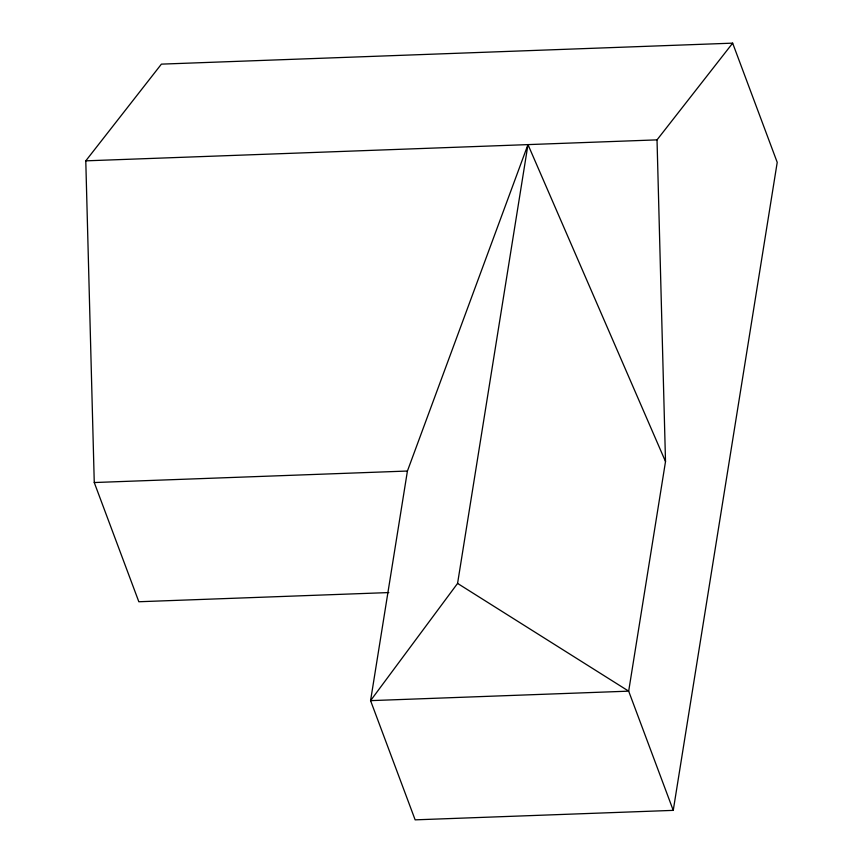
<?xml version="1.0" encoding="UTF-8"?>
<svg xmlns="http://www.w3.org/2000/svg" width="863" height="863" viewBox="0 0 863 863"><rect width="100%" height="100%" fill="white"/><g stroke="black" fill="none" stroke-linecap="round" stroke-linejoin="round"><path stroke-width="1.29" d="M673.248 810.368L628.674 691.155L665.513 461.554L527.973 144.606L407.422 471.036L370.572 700.637L415.146 819.85L673.248 810.368L777.218 162.363L732.655 43.15L161.403 64.132L85.782 160.842L94.261 482.536L138.835 601.748L388.825 592.568M457.573 583.41L628.674 691.155L370.572 700.637L457.573 583.41L527.973 144.606M665.513 461.554L657.023 139.871L732.655 43.15M85.782 160.842L657.023 139.871M94.261 482.536L407.422 471.036"/></g></svg>
